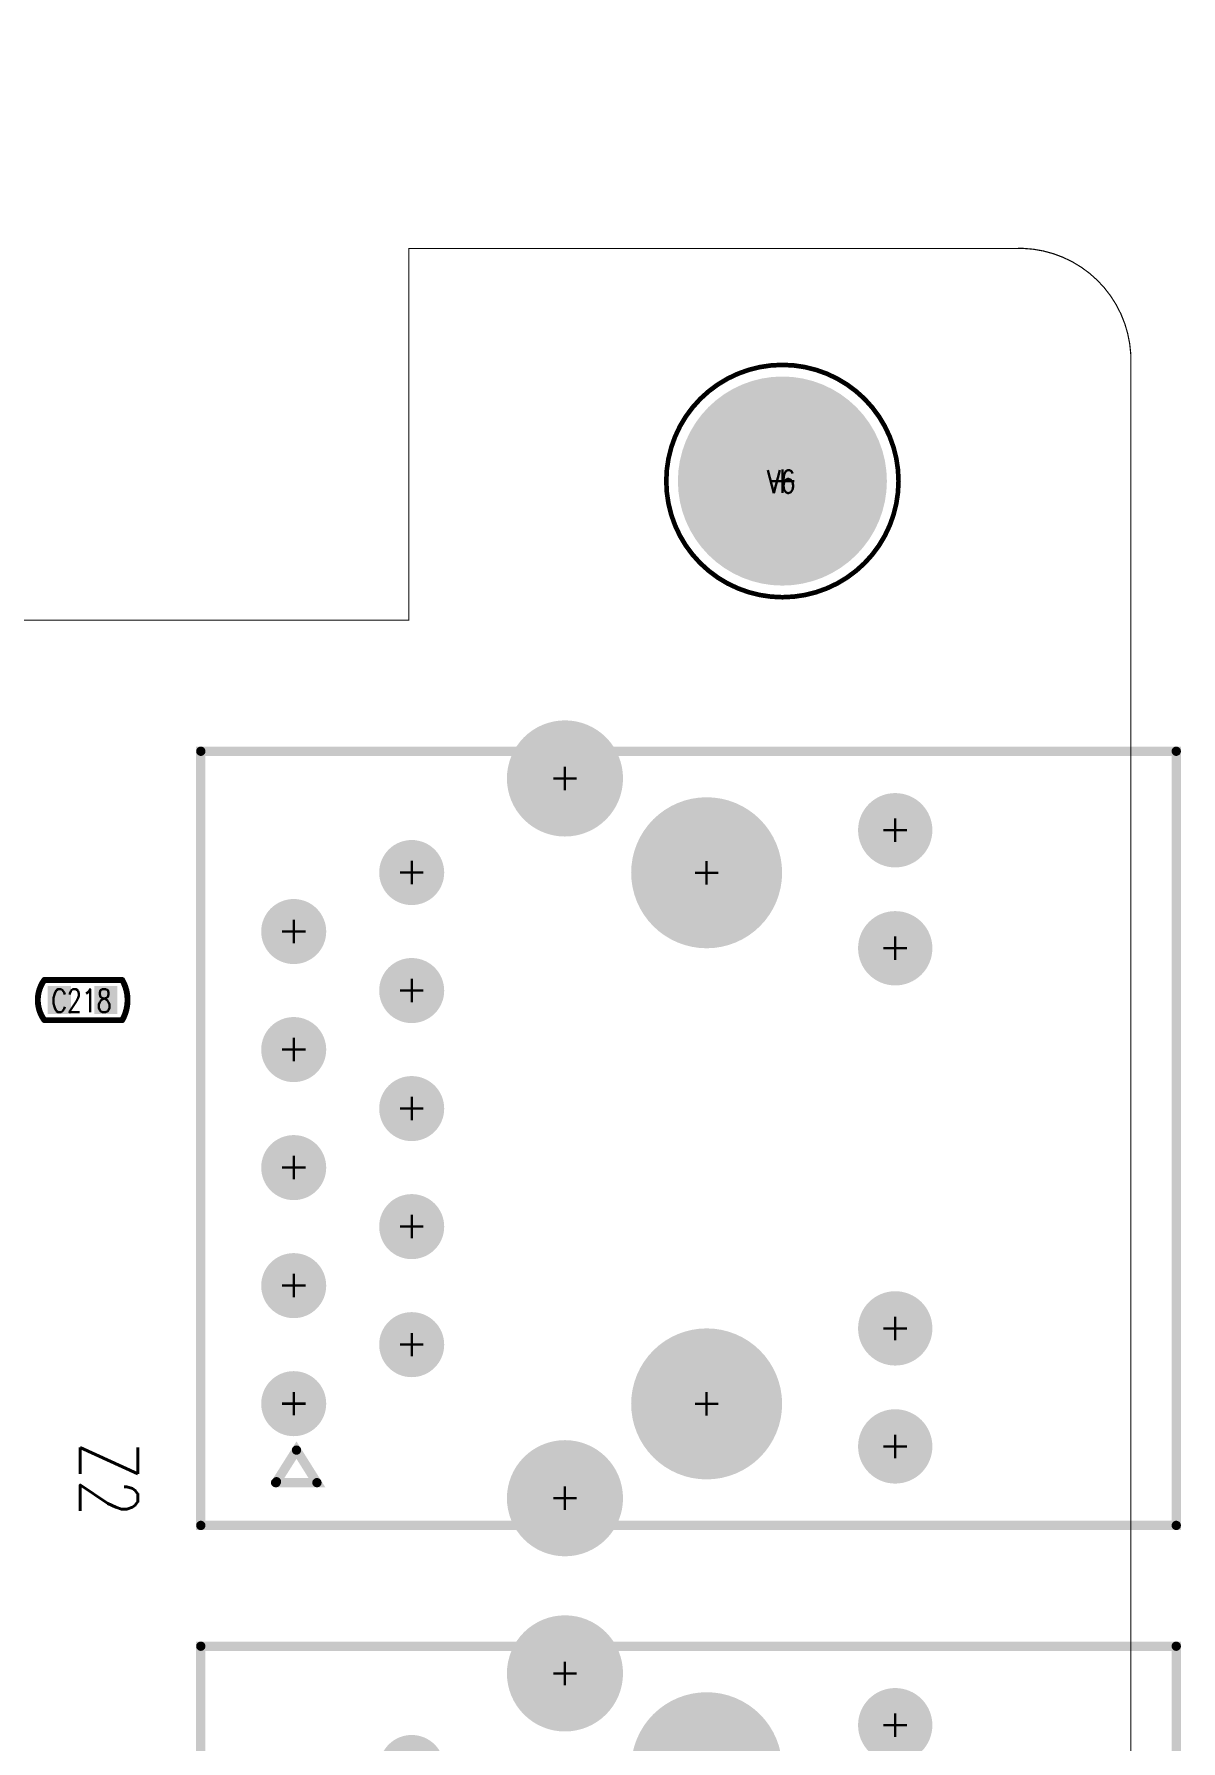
# Model space of a CAD drawing. Extents: x -19 to 193, y -25 to 111.
# Drawn here: x 168.65 to 193.34, y 74.77 to 111.5 of the extents above; entities that cross this region are included whole.
import ezdxf
from ezdxf.enums import TextEntityAlignment as Align

# ---------------------------------------------------------------- set-up
doc = ezdxf.new("R2010")
doc.units = 0
for name, color, linetype in [('BOARD_OUTLINE_00', 6, 'CONTINUOUS'), ('DRIL_NPLTE_THRU_01', 3, 'CONTINUOUS'), ('DRIL_NPLTE_THRU_02', 222, 'CONTINUOUS'), ('DRIL_NPLTE_THRU_03', 5, 'CONTINUOUS'), ('DRIL_NPLTE_THRU_04', 1, 'CONTINUOUS'), ('DRIL_PLTE_THRU_01', 3, 'CONTINUOUS'), ('DRIL_PLTE_THRU_02', 222, 'CONTINUOUS'), ('DRIL_PLTE_THRU_03', 5, 'CONTINUOUS'), ('DRIL_PLTE_THRU_04', 1, 'CONTINUOUS'), ('DRIL_SYMBOL', 6, 'CONTINUOUS'), ('PADS_BOT', 16, 'CONTINUOUS'), ('PADS_INNER', 96, 'CONTINUOUS'), ('PADS_TOP', 96, 'CONTINUOUS'), ('PART_NAME_01', 254, 'CONTINUOUS'), ('PART_TOP_2DLINE_00', 254, 'CONTINUOUS'), ('PART_TOP_2DLINE_01', 254, 'CONTINUOUS'), ('PART_TOP_2DLINE_126', 146, 'CONTINUOUS')]:
    doc.layers.add(name, color=color, linetype=linetype)
doc.styles.add('W0$0762', font='simplex', dxfattribs={"width": 0.75})
doc.styles.add('W0$127', font='simplex', dxfattribs={"width": 0.75})
doc.styles.add('W0$2032', font='simplex', dxfattribs={"width": 0.75})

# ---------------------------------------------------------------- blocks, each defined once
blk = doc.blocks.new('SMOOTH_0$0254')
at = {"const_width": 0.0127}
blk.add_lwpolyline([(-0.00635, 0, 1), (0.00635, 0, 1)], format="xyb", close=True, dxfattribs=at)
blk = doc.blocks.new('BOARD_1')
at = {"layer": 'BOARD_OUTLINE_00', "const_width": 0.0254}
blk.add_lwpolyline([(8.292, 28.555, 0.414214), (10.062, 26.105), (198.007, 26.105, 0.40555), (200.543, 28.975), (200.543, 130.731, 0.414214), (198, 133), (185, 133), (185, 125), (166.5, 125), (166.5, 133), (158.5, 133), (158.5, 126.516, -0.90993), (154.8, 126.516), (154.8, 137.6), (143.6, 137.6), (143.6, 130.08, -0.905156), (141.7, 130.08), (141.7, 137.6), (120.477, 137.6), (120.477, 125), (11.112, 125, 0.414214), (8.292, 123)], format="xyb", close=True, dxfattribs=at)
at = {"layer": 'BOARD_OUTLINE_00'}
for p in [(185, 133), (198, 133), (200.543, 130.731), (185, 125)]:
    blk.add_blockref('SMOOTH_0$0254', p, dxfattribs=at)
blk = doc.blocks.new('PART_BODY_TOP_151')
at = {"layer": 'PART_TOP_2DLINE_126', "const_width": 0.1}
blk.add_lwpolyline([(2.5, 0, 1), (-2.5, 0, 1)], format="xyb", close=True, dxfattribs=at)
blk = doc.blocks.new('DRIL_SYMBOL_3$2')
at = {"layer": 'DRIL_SYMBOL', "const_width": 0.0508}
for points in [[(-0.254, 0), (0.254, 0)], [(0, -0.254), (0, 0.254)]]:
    blk.add_lwpolyline(points, dxfattribs=at)
blk = doc.blocks.new('DRIL_HOLE_3$2')
at = {"const_width": 1.6}
blk.add_lwpolyline([(-0.8, 0, 1), (0.8, 0, 1)], format="xyb", close=True, dxfattribs=at)
blk.add_blockref('DRIL_SYMBOL_3$2', (0, 0))
blk = doc.blocks.new('PAD_6')
at = {"const_width": 2.25}
blk.add_lwpolyline([(0, -1.125, 1), (0, 1.125, 1)], format="xyb", close=True, dxfattribs=at)
blk = doc.blocks.new('STK_TOP_96')
at = {"layer": 'DRIL_PLTE_THRU_01'}
blk.add_blockref('DRIL_HOLE_3$2', (0, 0), dxfattribs=at)
at = {"layer": 'DRIL_PLTE_THRU_02'}
blk.add_blockref('DRIL_HOLE_3$2', (0, 0), dxfattribs=at)
at = {"layer": 'DRIL_PLTE_THRU_03'}
blk.add_blockref('DRIL_HOLE_3$2', (0, 0), dxfattribs=at)
at = {"layer": 'DRIL_PLTE_THRU_04'}
blk.add_blockref('DRIL_HOLE_3$2', (0, 0), dxfattribs=at)
at = {"layer": 'PADS_BOT'}
blk.add_blockref('PAD_6', (0, 0), dxfattribs=at)
at = {"layer": 'PADS_INNER'}
blk.add_blockref('PAD_6', (0, 0), dxfattribs=at)
at = {"layer": 'PADS_TOP'}
blk.add_blockref('PAD_6', (0, 0), dxfattribs=at)
blk = doc.blocks.new('SYM_TOP_54')
for name in ['PART_BODY_TOP_151', 'STK_TOP_96']:
    blk.add_blockref(name, (0, 0))
blk = doc.blocks.new('PART_TOP_19')
blk.add_blockref('SYM_TOP_54', (0, 0))
at = {"layer": 'PART_NAME_01', "style": 'W0$0762', "width": 0.75}
blk.add_text('V6', height=0.49784, dxfattribs=at).set_placement((-0.0254, -0.0127), align=Align.MIDDLE_CENTER)
blk = doc.blocks.new('SMOOTH_0$1999')
at = {"const_width": 0.0999}
blk.add_lwpolyline([(-0.05, 0, 1), (0.05, 0, 1)], format="xyb", close=True, dxfattribs=at)
blk = doc.blocks.new('PART_BODY_TOP_110')
at = {"layer": 'PART_TOP_2DLINE_00', "const_width": 0.2}
blk.add_lwpolyline([(-2.615, -10.11), (14.045, -10.11), (14.045, 10.89), (-2.615, 10.89)], close=True, dxfattribs=at)
blk.add_lwpolyline([(-1.695, 9.27), (-1.695, 8.39), (-0.995, 8.83), (-1.675, 9.26), (-1.695, 9.28)], dxfattribs=at)
at = {"layer": 'PART_TOP_2DLINE_00'}
for p in [(-2.615, 10.89), (14.045, 10.89), (-1.695, 9.28), (-1.695, 9.27), (-1.675, 9.26), (-0.995, 8.83), (-1.695, 8.39), (-2.615, -10.11), (14.045, -10.11)]:
    blk.add_blockref('SMOOTH_0$1999', p, dxfattribs=at)
blk = doc.blocks.new('DRIL_SYMBOL_0$9')
at = {"layer": 'DRIL_SYMBOL', "const_width": 0.0508}
for points in [[(-0.254, 0), (0.254, 0)], [(0, -0.254), (0, 0.254)]]:
    blk.add_lwpolyline(points, dxfattribs=at)
blk = doc.blocks.new('DRIL_HOLE_0$9')
at = {"const_width": 0.45}
blk.add_lwpolyline([(-0.225, 0, 1), (0.225, 0, 1)], format="xyb", close=True, dxfattribs=at)
blk.add_blockref('DRIL_SYMBOL_0$9', (0, 0))
blk = doc.blocks.new('PAD_20')
at = {"const_width": 0.7}
blk.add_lwpolyline([(0, -0.35, 1), (0, 0.35, 1)], format="xyb", close=True, dxfattribs=at)
blk = doc.blocks.new('STK_TOP_21')
at = {"layer": 'DRIL_PLTE_THRU_01'}
blk.add_blockref('DRIL_HOLE_0$9', (0, 0), dxfattribs=at)
at = {"layer": 'DRIL_PLTE_THRU_02'}
blk.add_blockref('DRIL_HOLE_0$9', (0, 0), dxfattribs=at)
at = {"layer": 'DRIL_PLTE_THRU_03'}
blk.add_blockref('DRIL_HOLE_0$9', (0, 0), dxfattribs=at)
at = {"layer": 'DRIL_PLTE_THRU_04'}
blk.add_blockref('DRIL_HOLE_0$9', (0, 0), dxfattribs=at)
at = {"layer": 'PADS_BOT'}
blk.add_blockref('PAD_20', (0, 0), dxfattribs=at)
at = {"layer": 'PADS_INNER'}
blk.add_blockref('PAD_20', (0, 0), dxfattribs=at)
at = {"layer": 'PADS_TOP'}
blk.add_blockref('PAD_20', (0, 0), dxfattribs=at)
blk = doc.blocks.new('DRIL_SYMBOL_1$05')
at = {"layer": 'DRIL_SYMBOL', "const_width": 0.0508}
for points in [[(-0.254, 0), (0.254, 0)], [(0, -0.254), (0, 0.254)]]:
    blk.add_lwpolyline(points, dxfattribs=at)
blk = doc.blocks.new('DRIL_HOLE_1$05')
at = {"const_width": 0.525}
blk.add_lwpolyline([(-0.2625, 0, 1), (0.2625, 0, 1)], format="xyb", close=True, dxfattribs=at)
blk.add_blockref('DRIL_SYMBOL_1$05', (0, 0))
blk = doc.blocks.new('PAD_21')
at = {"const_width": 0.8}
blk.add_lwpolyline([(0, -0.4, 1), (0, 0.4, 1)], format="xyb", close=True, dxfattribs=at)
blk = doc.blocks.new('STK_TOP_22')
at = {"layer": 'DRIL_PLTE_THRU_01'}
blk.add_blockref('DRIL_HOLE_1$05', (0, 0), dxfattribs=at)
at = {"layer": 'DRIL_PLTE_THRU_02'}
blk.add_blockref('DRIL_HOLE_1$05', (0, 0), dxfattribs=at)
at = {"layer": 'DRIL_PLTE_THRU_03'}
blk.add_blockref('DRIL_HOLE_1$05', (0, 0), dxfattribs=at)
at = {"layer": 'DRIL_PLTE_THRU_04'}
blk.add_blockref('DRIL_HOLE_1$05', (0, 0), dxfattribs=at)
at = {"layer": 'PADS_BOT'}
blk.add_blockref('PAD_21', (0, 0), dxfattribs=at)
at = {"layer": 'PADS_INNER'}
blk.add_blockref('PAD_21', (0, 0), dxfattribs=at)
at = {"layer": 'PADS_TOP'}
blk.add_blockref('PAD_21', (0, 0), dxfattribs=at)
blk = doc.blocks.new('DRIL_SYMBOL_1$6')
at = {"layer": 'DRIL_SYMBOL', "const_width": 0.0508}
for points in [[(-0.254, 0), (0.254, 0)], [(0, -0.254), (0, 0.254)]]:
    blk.add_lwpolyline(points, dxfattribs=at)
blk = doc.blocks.new('DRIL_HOLE_1$6')
at = {"const_width": 0.8}
blk.add_lwpolyline([(-0.4, 0, 1), (0.4, 0, 1)], format="xyb", close=True, dxfattribs=at)
blk.add_blockref('DRIL_SYMBOL_1$6', (0, 0))
blk = doc.blocks.new('PAD_4')
at = {"const_width": 1.25}
blk.add_lwpolyline([(0, -0.625, 1), (0, 0.625, 1)], format="xyb", close=True, dxfattribs=at)
blk = doc.blocks.new('STK_TOP_23')
at = {"layer": 'DRIL_PLTE_THRU_01'}
blk.add_blockref('DRIL_HOLE_1$6', (0, 0), dxfattribs=at)
at = {"layer": 'DRIL_PLTE_THRU_02'}
blk.add_blockref('DRIL_HOLE_1$6', (0, 0), dxfattribs=at)
at = {"layer": 'DRIL_PLTE_THRU_03'}
blk.add_blockref('DRIL_HOLE_1$6', (0, 0), dxfattribs=at)
at = {"layer": 'DRIL_PLTE_THRU_04'}
blk.add_blockref('DRIL_HOLE_1$6', (0, 0), dxfattribs=at)
at = {"layer": 'PADS_BOT'}
blk.add_blockref('PAD_4', (0, 0), dxfattribs=at)
at = {"layer": 'PADS_INNER'}
blk.add_blockref('PAD_4', (0, 0), dxfattribs=at)
at = {"layer": 'PADS_TOP'}
blk.add_blockref('PAD_4', (0, 0), dxfattribs=at)
blk = doc.blocks.new('DRIL_SYMBOL_3$25')
at = {"layer": 'DRIL_SYMBOL', "const_width": 0.0508}
for points in [[(-0.254, 0), (0.254, 0)], [(0, -0.254), (0, 0.254)]]:
    blk.add_lwpolyline(points, dxfattribs=at)
blk = doc.blocks.new('DRIL_HOLE_3$25')
at = {"const_width": 1.625}
blk.add_lwpolyline([(-0.8125, 0, 1), (0.8125, 0, 1)], format="xyb", close=True, dxfattribs=at)
blk.add_blockref('DRIL_SYMBOL_3$25', (0, 0))
blk = doc.blocks.new('PAD_22')
at = {"const_width": 1.625}
blk.add_lwpolyline([(0, -0.8125, 1), (0, 0.8125, 1)], format="xyb", close=True, dxfattribs=at)
blk = doc.blocks.new('STK_TOP_24')
at = {"layer": 'DRIL_NPLTE_THRU_01'}
blk.add_blockref('DRIL_HOLE_3$25', (0, 0), dxfattribs=at)
at = {"layer": 'DRIL_NPLTE_THRU_02'}
blk.add_blockref('DRIL_HOLE_3$25', (0, 0), dxfattribs=at)
at = {"layer": 'DRIL_NPLTE_THRU_03'}
blk.add_blockref('DRIL_HOLE_3$25', (0, 0), dxfattribs=at)
at = {"layer": 'DRIL_NPLTE_THRU_04'}
blk.add_blockref('DRIL_HOLE_3$25', (0, 0), dxfattribs=at)
at = {"layer": 'PADS_BOT'}
blk.add_blockref('PAD_22', (0, 0), dxfattribs=at)
at = {"layer": 'PADS_INNER'}
blk.add_blockref('PAD_22', (0, 0), dxfattribs=at)
at = {"layer": 'PADS_TOP'}
blk.add_blockref('PAD_22', (0, 0), dxfattribs=at)
blk = doc.blocks.new('SYM_TOP_13')
for name, p in [('PART_BODY_TOP_110', (0, 0)), ('STK_TOP_21', (0.005, 8.89)), ('STK_TOP_21', (2.545, 8.89)), ('STK_TOP_21', (5.085, 8.89)), ('STK_TOP_21', (7.625, 8.89)), ('STK_TOP_21', (10.165, 8.89)), ('STK_TOP_21', (1.275, 6.35)), ('STK_TOP_21', (3.815, 6.35)), ('STK_TOP_21', (6.355, 6.35)), ('STK_TOP_21', (8.895, 6.35)), ('STK_TOP_21', (11.435, 6.35)), ('STK_TOP_23', (-2.03, 3.05)), ('STK_TOP_23', (13.46, 3.05)), ('STK_TOP_24', (0, 0)), ('STK_TOP_24', (11.43, 0)), ('STK_TOP_22', (-0.915, -4.06)), ('STK_TOP_22', (1.625, -4.06)), ('STK_TOP_22', (9.805, -4.06)), ('STK_TOP_22', (12.345, -4.06))]:
    blk.add_blockref(name, p)
blk = doc.blocks.new('PART_TOP_23')
blk.add_blockref('SYM_TOP_13', (0, 0))
at = {"layer": 'PART_NAME_01', "style": 'W0$2032', "width": 0.75}
blk.add_text('Z2', height=1.2446, rotation=180, dxfattribs=at).set_placement((-1.622, 12.865), align=Align.MIDDLE_CENTER)
blk = doc.blocks.new('PART_TOP_24')
blk.add_blockref('SYM_TOP_13', (0, 0))
at = {"layer": 'PART_NAME_01', "style": 'W0$127', "width": 0.75}
blk.add_text('Z1', height=0.889, dxfattribs=at).set_placement((-6.618, 5.403))
blk = doc.blocks.new('SMOOTH_0$127')
at = {"const_width": 0.0635}
blk.add_lwpolyline([(-0.03175, 0, 1), (0.03175, 0, 1)], format="xyb", close=True, dxfattribs=at)
blk = doc.blocks.new('PART_BODY_TOP_102')
at = {"layer": 'PART_TOP_2DLINE_01', "const_width": 0.127}
blk.add_lwpolyline([(-0.852, 0.432), (0.825, 0.432, -0.325402), (0.825, -0.432), (-0.852, -0.432, -0.265612)], format="xyb", close=True, dxfattribs=at)
at = {"layer": 'PART_TOP_2DLINE_01'}
for p in [(-0.852, 0.432), (0.825, 0.432), (-0.852, -0.432), (0.825, -0.432)]:
    blk.add_blockref('SMOOTH_0$127', p, dxfattribs=at)
blk = doc.blocks.new('DRIL_HOLE_0')
blk.add_lwpolyline([(0, 0, 1), (0, 0, 1)], format="xyb", close=True)
blk = doc.blocks.new('PAD_0')
blk.add_lwpolyline([(0, 0, 1), (0, 0, 1)], format="xyb", close=True)
blk = doc.blocks.new('PAD_13')
at = {"const_width": 0.5}
blk.add_lwpolyline([(-0.3, 0), (0.3, 0)], dxfattribs=at)
blk = doc.blocks.new('STK_TOP_5')
at = {"layer": 'DRIL_NPLTE_THRU_01'}
blk.add_blockref('DRIL_HOLE_0', (0, 0), dxfattribs=at)
at = {"layer": 'DRIL_NPLTE_THRU_02'}
blk.add_blockref('DRIL_HOLE_0', (0, 0), dxfattribs=at)
at = {"layer": 'DRIL_NPLTE_THRU_03'}
blk.add_blockref('DRIL_HOLE_0', (0, 0), dxfattribs=at)
at = {"layer": 'DRIL_NPLTE_THRU_04'}
blk.add_blockref('DRIL_HOLE_0', (0, 0), dxfattribs=at)
at = {"layer": 'PADS_BOT'}
blk.add_blockref('PAD_0', (0, 0), dxfattribs=at)
at = {"layer": 'PADS_INNER'}
blk.add_blockref('PAD_0', (0, 0), dxfattribs=at)
at = {"layer": 'PADS_TOP', "rotation": 90}
blk.add_blockref('PAD_13', (0, 0), dxfattribs=at)
blk = doc.blocks.new('SYM_TOP_5')
for name, p in [('PART_BODY_TOP_102', (0, 0)), ('STK_TOP_5', (-0.5, 0)), ('STK_TOP_5', (0.5, 0))]:
    blk.add_blockref(name, p)
blk = doc.blocks.new('PART_TOP_33')
blk.add_blockref('SYM_TOP_5', (0, 0))
at = {"layer": 'PART_NAME_01', "style": 'W0$0762', "width": 0.75}
blk.add_text('C218', height=0.4978, rotation=-180, dxfattribs=at).set_placement((0.025, 0.013), align=Align.MIDDLE_CENTER)

msp = doc.modelspace()

# ---------------------------------------------------------------- block references
for name, p in [('BOARD_1', (-8.282, -26.115)), ('PART_TOP_19', (184.761, 101.88))]:
    msp.add_blockref(name, p)
for name, p, rotation in [('PART_TOP_23', (183.13, 82.02), 90), ('PART_TOP_33', (169.696, 90.711), 180), ('PART_TOP_24', (183.13, 62.76), 90)]:
    msp.add_blockref(name, p, dxfattribs=dict(rotation=rotation))

doc.saveas('drawing.dxf')
